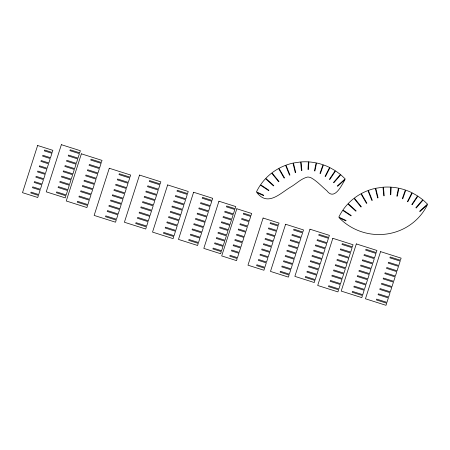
<?xml version="1.0" encoding="UTF-8"?>
<svg xmlns="http://www.w3.org/2000/svg" width="450" height="450" viewBox="0 0 450 450"><rect width="100%" height="100%" fill="white"/><g stroke="black" fill="none" stroke-linecap="round" stroke-linejoin="round"><path stroke-width="0.67" d="M308.402 161.882L307.986 169.459L308.436 169.493L308.858 161.91A54.411 53.061 14.4 0 1 316.114 162.889L314.477 170.882L314.921 170.972L316.558 162.984A54.411 53.061 14.4 0 1 322.999 164.751L319.973 173.402L320.4 173.548L323.426 164.897A54.411 53.061 14.4 0 1 329.586 167.473L325.08 176.327L325.485 176.529L329.991 167.676L335.216 170.657L329.428 179.263L329.805 179.511L335.599 170.904L340.436 174.471L333.501 182.475L333.849 182.762L340.785 174.757L345.156 178.852L337.314 185.968L337.624 186.294L345.015 179.589C341.713 185.169 334.406 201.133 326.902 190.766C321.654 186.418 317.048 181.08 311.017 177.773A9.152 8.921 14.4 0 0 309.257 177.21L308.503 177.086A5.49 5.349 14.4 0 0 307.429 177.081C300.909 178.678 296.066 184.067 290.317 187.256C279.804 193.641 267.716 206.713 256.793 192.504L263.531 195.626L263.722 195.227L256.472 191.869A54.411 53.061 14.4 0 1 260.359 185.119L268.639 190.609L268.892 190.243L260.606 184.753A54.411 53.061 14.4 0 1 265.523 178.684L273.488 185.929L273.797 185.608L265.826 178.357A54.411 53.061 14.4 0 1 271.648 173.115L278.634 181.766L278.989 181.491L272.002 172.845A54.411 53.061 14.4 0 1 278.589 168.553L284.124 178.11L284.518 177.896L278.983 168.339A54.411 53.061 14.4 0 1 285.581 165.324L289.53 175.185L289.952 175.028L285.998 165.167A54.411 53.061 14.4 0 1 292.978 163.108L295.284 172.665L295.723 172.569L293.423 163.013L300.639 161.955L301.427 170.556L301.877 170.516L301.089 161.921A54.411 53.061 14.4 0 1 308.402 161.882M390.746 187.138L390.33 194.721L390.78 194.749L391.202 187.166A54.411 53.061 14.4 0 1 398.458 188.145L396.821 196.138L397.266 196.228L398.902 188.241A54.411 53.061 14.4 0 1 405.338 190.007L402.317 198.658L402.744 198.81L405.771 190.153A54.411 53.061 14.4 0 1 411.924 192.729L407.424 201.589L407.829 201.786L412.335 192.932L417.561 195.913L411.772 204.519L412.149 204.767L417.938 196.161L422.781 199.727L415.845 207.731L416.194 208.024L423.124 200.014L427.5 204.114L419.653 211.224L419.968 211.551L427.393 204.812A54.411 53.061 14.4 0 1 339.142 217.761L345.876 220.882L346.067 220.483L338.816 217.125A54.411 53.061 14.4 0 1 342.697 210.375L350.983 215.871L351.236 215.505L342.951 210.009A54.411 53.061 14.4 0 1 347.861 203.94L355.832 211.185L356.141 210.864L348.171 203.614A54.411 53.061 14.4 0 1 353.987 198.371L360.973 207.023L361.327 206.747L354.341 198.101A54.411 53.061 14.4 0 1 360.934 193.809L366.469 203.366L366.863 203.153L361.327 193.596A54.411 53.061 14.4 0 1 367.92 190.581L371.874 200.441L372.296 200.284L368.342 190.423A54.411 53.061 14.4 0 1 375.322 188.364L377.629 197.921L378.067 197.826L375.761 188.269L382.984 187.211L383.766 195.812L384.221 195.778L383.434 187.178A54.411 53.061 14.4 0 1 390.746 187.138M37.626 145.496L22.5 192.662L37.744 197.499L38.424 195.396L30.797 192.977L31.067 192.133L38.694 194.552L40.112 190.131L32.484 187.712L32.754 186.868L40.382 189.292L41.799 184.871L34.178 182.447L34.447 181.609L42.069 184.028L43.487 179.606L35.865 177.188L36.135 176.344L43.757 178.763L45.174 174.341L37.553 171.922L37.822 171.079L45.444 173.503L46.862 169.076L39.24 166.657L39.51 165.814L47.132 168.238L48.549 163.817L40.928 161.393L41.197 160.554L48.819 162.973L50.242 158.552L42.615 156.133L42.885 155.289L50.512 157.708L51.93 153.287L44.303 150.868L44.572 150.024L52.2 152.449L52.875 150.339L37.626 145.496M61.374 144.686L46.249 191.852L65.244 197.882L65.919 195.778L56.419 192.757L56.689 191.919L66.189 194.934L67.607 190.513L58.106 187.498L58.376 186.654L67.877 189.669L69.294 185.248L59.794 182.233L60.064 181.389L69.564 184.41L70.982 179.989L61.481 176.968L61.751 176.13L71.252 179.145L72.669 174.724L63.169 171.709L63.439 170.865L72.939 173.88L74.357 169.459L64.862 166.444L65.132 165.6L74.627 168.615L76.044 164.194L66.549 161.179L66.819 160.335L76.314 163.356L77.737 158.934L68.237 155.914L68.507 155.076L78.008 158.091L79.425 153.669L69.924 150.654L70.194 149.811L79.695 152.826L80.37 150.722L61.374 144.686M81.383 153.827L66.251 200.987L86.901 207.546L87.576 205.442L77.254 202.162L77.524 201.319L87.846 204.598L89.269 200.177L78.941 196.898L79.211 196.054L89.539 199.333L90.956 194.912L80.629 191.632L80.899 190.794L91.226 194.068L92.644 189.647L82.322 186.368L82.592 185.529L92.914 188.809L94.331 184.388L84.009 181.108L84.279 180.264L94.601 183.544L96.019 179.123L85.697 175.843L85.967 174.999L96.289 178.279L97.706 173.857L87.384 170.578L87.654 169.74L97.976 173.014L99.394 168.593L89.072 165.319L89.342 164.475L99.664 167.754L101.087 163.333L90.759 160.054L91.029 159.21L101.357 162.489L102.032 160.386L81.383 153.827M109.277 168.249L94.146 215.415L115.532 222.204L116.207 220.101L105.514 216.703L105.784 215.859L116.477 219.257L117.894 214.836L107.201 211.438L107.471 210.6L118.164 213.992L119.582 209.571L108.889 206.179L109.159 205.335L119.852 208.727L121.269 204.306L110.582 200.914L110.852 200.07L121.539 203.468L122.962 199.046L112.269 195.649L112.539 194.805L123.233 198.203L124.65 193.781L113.957 190.384L114.227 189.546L124.92 192.938L126.337 188.516L115.644 185.124L115.914 184.281L126.608 187.678L128.025 183.251L117.332 179.859L117.602 179.016L128.295 182.413L129.713 177.992L119.019 174.594L119.289 173.751L129.983 177.148L130.657 175.044L109.277 168.249M139.523 175.072L124.397 222.238L145.727 229.011L146.402 226.907L135.737 223.515L136.007 222.677L146.672 226.063L148.089 221.642L137.424 218.256L137.694 217.412L148.359 220.798L149.777 216.377L139.112 212.991L139.382 212.147L150.047 215.533L151.47 211.112L140.805 207.726L141.075 206.882L151.74 210.274L153.157 205.852L142.493 202.461L142.763 201.623L153.428 205.009L154.845 200.588L144.18 197.201L144.45 196.357L155.115 199.744L156.532 195.322L145.868 191.936L146.138 191.093L156.803 194.479L158.22 190.058L147.555 186.671L147.825 185.828L158.49 189.219L159.907 184.798L149.243 181.406L149.513 180.568L160.178 183.954L160.852 181.851L139.523 175.072M167.653 184.933L152.528 232.099L173.115 238.635L173.79 236.531L163.496 233.257L163.766 232.419L174.06 235.688L175.477 231.266L165.184 227.998L165.454 227.154L175.748 230.422L177.165 226.001L166.871 222.733L167.141 221.889L177.435 225.157L178.852 220.736L168.559 217.468L168.829 216.63L179.123 219.898L180.546 215.477L170.246 212.203L170.516 211.365L180.816 214.633L182.233 210.212L171.939 206.944L172.209 206.1L182.503 209.368L183.921 204.947L173.627 201.679L173.897 200.835L184.191 204.103L185.608 199.682L175.314 196.414L175.584 195.576L185.878 198.844L187.296 194.422L177.002 191.154L177.272 190.311L187.566 193.579L188.241 191.475L167.653 184.933M193.601 192.246L178.476 239.411L197.584 245.475L198.259 243.371L188.708 240.339L188.977 239.496L198.529 242.528L199.946 238.106L190.395 235.074L190.665 234.231L200.216 237.268L201.634 232.847L192.083 229.809L192.352 228.971L201.904 232.003L203.327 227.582L193.77 224.55L194.04 223.706L203.597 226.738L205.014 222.317L195.458 219.285L195.727 218.441L205.284 221.473L206.702 217.052L197.145 214.02L197.415 213.176L206.972 216.214L208.389 211.792L198.838 208.755L199.108 207.917L208.659 210.949L210.077 206.528L200.526 203.496L200.796 202.652L210.347 205.684L211.764 201.263L202.213 198.231L202.483 197.387L212.034 200.424L212.709 198.315L193.601 192.246M218.942 201.223L203.816 248.383L220.652 253.732L221.327 251.623L212.906 248.951L213.176 248.107L221.597 250.785L223.014 246.364L214.599 243.686L214.869 242.848L223.284 245.52L224.702 241.099L216.287 238.427L216.557 237.583L224.972 240.255L226.389 235.834L217.974 233.162L218.244 232.318L226.659 234.99L228.077 230.569L219.662 227.897L219.932 227.053L228.347 229.731L229.764 225.309L221.349 222.632L221.619 221.794L230.034 224.466L231.458 220.044L223.037 217.373L223.307 216.529L231.727 219.201L233.145 214.779L224.724 212.107L224.994 211.264L233.415 213.936L234.833 209.514L226.417 206.843L226.688 206.004L235.102 208.676L235.778 206.567L218.942 201.223M236.829 208.761L221.704 255.921L236.531 260.629L237.206 258.525L229.792 256.168L230.062 255.33L237.476 257.681L238.894 253.26L231.48 250.909L231.75 250.065L239.164 252.416L240.581 247.995L233.167 245.644L233.438 244.8L240.851 247.157L242.269 242.736L234.855 240.379L235.125 239.535L242.539 241.892L243.962 237.471L236.542 235.114L236.812 234.276L244.232 236.627L245.649 232.206L238.236 229.854L238.506 229.011L245.919 231.362L247.337 226.941L239.923 224.589L240.193 223.746L247.607 226.102L249.024 221.681L241.611 219.324L241.881 218.481L249.294 220.838L250.712 216.416L243.298 214.059L243.568 213.221L250.982 215.572L251.657 213.469L236.829 208.761M263.104 218.031L247.972 265.191L263.919 270.253L264.594 268.149L256.624 265.618L256.894 264.774L264.864 267.306L266.282 262.884L258.311 260.353L258.581 259.509L266.552 262.046L267.969 257.619L259.999 255.088L260.269 254.25L268.239 256.781L269.657 252.36L261.686 249.829L261.956 248.985L269.927 251.516L271.344 247.095L263.374 244.564L263.644 243.72L271.614 246.251L273.032 241.83L265.061 239.299L265.331 238.461L273.302 240.992L274.725 236.571L266.749 234.039L267.019 233.196L274.995 235.727L276.412 231.306L268.442 228.774L268.712 227.931L276.683 230.462L278.1 226.041L270.129 223.509L270.399 222.666L278.37 225.197L279.045 223.093L263.104 218.031M285.604 224.246L270.478 271.412L288.388 277.099L289.063 274.989L280.108 272.149L280.378 271.305L289.333 274.151L290.751 269.73L281.796 266.884L282.066 266.04L291.021 268.886L292.438 264.465L283.483 261.619L283.753 260.781L292.708 263.621L294.126 259.2L285.171 256.359L285.441 255.516L294.396 258.362L295.819 253.941L286.858 251.094L287.128 250.251L296.089 253.097L297.506 248.676L288.551 245.829L288.821 244.986L297.776 247.832L299.194 243.411L290.239 240.564L290.509 239.726L299.464 242.567L300.881 238.146L291.926 235.305L292.196 234.461L301.151 237.308L302.569 232.886L293.614 230.04L293.884 229.196L302.839 232.042L303.514 229.939L285.604 224.246M309.988 229.208L294.863 276.368L314.263 282.532L314.938 280.423L305.241 277.346L305.511 276.502L315.208 279.585L316.626 275.164L306.928 272.081L307.198 271.238L316.896 274.32L318.313 269.899L308.616 266.816L308.886 265.978L318.583 269.055L320.001 264.634L310.303 261.557L310.573 260.713L320.271 263.79L321.688 259.369L311.991 256.292L312.261 255.448L321.958 258.531L323.381 254.109L313.678 251.027L313.948 250.183L323.651 253.266L325.069 248.844L315.366 245.762L315.636 244.924L325.339 248.001L326.756 243.579L317.059 240.502L317.329 239.659L327.026 242.736L328.444 238.314L318.746 235.237L319.016 234.394L328.714 237.476L329.389 235.367L309.988 229.208M332.826 238.32L317.7 285.48L337.922 291.898L338.597 289.794L328.489 286.582L328.759 285.744L338.867 288.951L340.284 284.529L330.176 281.323L330.446 280.479L340.554 283.691L341.972 279.27L331.864 276.058L332.134 275.214L342.242 278.426L343.659 274.005L333.551 270.793L333.821 269.949L343.929 273.161L345.353 268.74L335.239 265.528L335.509 264.69L345.623 267.896L347.04 263.475L336.926 260.269L337.196 259.425L347.31 262.637L348.728 258.216L338.619 255.004L338.889 254.16L348.998 257.372L350.415 252.951L340.307 249.739L340.577 248.895L350.685 252.107L352.103 247.686L341.994 244.474L342.264 243.636L352.373 246.842L353.048 244.738L332.826 238.32M356.332 243.922L341.207 291.088L361.8 297.624L362.475 295.521L352.176 292.252L352.446 291.409L362.745 294.677L364.162 290.256L353.863 286.988L354.133 286.144L364.433 289.418L365.85 284.996L355.551 281.722L355.821 280.879L366.12 284.153L367.537 279.731L357.238 276.457L357.508 275.619L367.808 278.887L369.225 274.466L358.926 271.198L359.196 270.354L369.495 273.623L370.912 269.201L360.613 265.933L360.883 265.089L371.183 268.363L372.6 263.942L362.301 260.668L362.571 259.824L372.87 263.098L374.293 258.677L363.994 255.403L364.264 254.565L374.563 257.833L375.981 253.412L365.681 250.144L365.951 249.3L376.251 252.568L376.926 250.464L356.332 243.922M380.582 251.629L365.456 298.789L385.999 305.314L386.674 303.204L376.402 299.942L376.673 299.104L386.944 302.366L388.361 297.945L378.09 294.683L378.36 293.839L388.631 297.101L390.049 292.68L379.777 289.418L380.048 288.574L390.319 291.836L391.736 287.415L381.465 284.153L381.735 283.309L392.006 286.571L393.424 282.15L383.152 278.887L383.423 278.049L393.694 281.312L395.117 276.891L384.846 273.628L385.116 272.784L395.387 276.047L396.804 271.626L386.533 268.363L386.803 267.519L397.074 270.782L398.492 266.361L388.221 263.098L388.491 262.26L398.762 265.517L400.179 261.096L389.908 257.839L390.178 256.995L400.449 260.257L401.124 258.148L380.582 251.629"/></g></svg>
